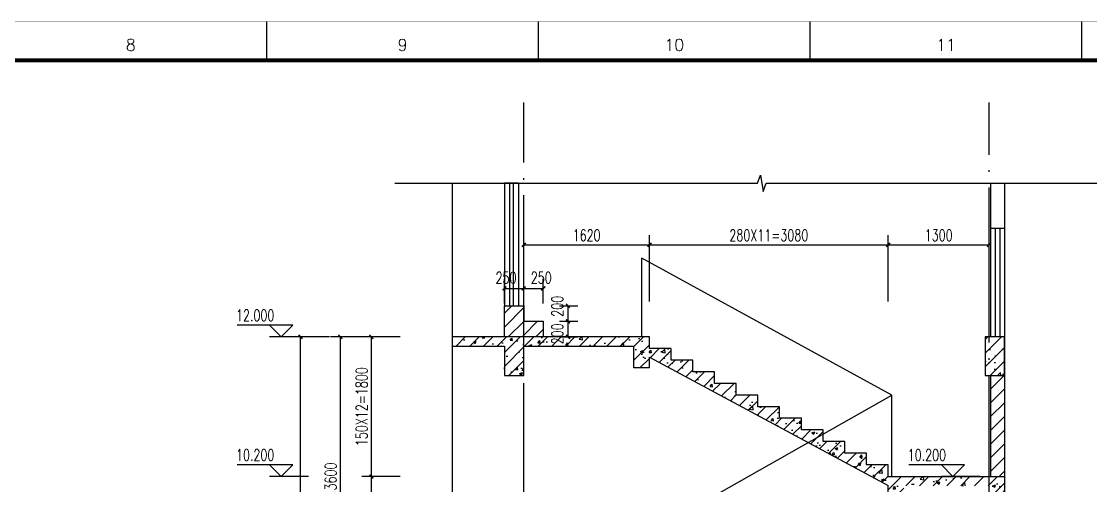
# Model space of a CAD drawing. Header units: millimetres. Extents: x 172649 to 472543, y 238332 to 449264.
# Drawn here: x 231737 to 245527, y 262176 to 268157 of the extents above; entities that cross this region are included whole.
import ezdxf
from ezdxf.enums import TextEntityAlignment as Align

# ---------------------------------------------------------------- set-up
doc = ezdxf.new("R2010")
doc.units = ezdxf.units.MM
doc.header["$LTSCALE"] = 1000
doc.linetypes.add('CENTER', pattern=[2, 1.25, -0.25, 0.25, -0.25])
doc.linetypes.add('DOTE', pattern=[2.42, 2, -0.2, 0.02, -0.2])
for name, color, linetype in [('AXIS', 3, 'Continuous'), ('DIM_ELEV', 3, 'Continuous'), ('DIM_SYMB', 3, 'Continuous'), ('DOTE', 1, 'CENTER'), ('PUB_DIM', 3, 'Continuous'), ('PUB_HATCH', 8, 'Continuous'), ('PUB_TEXT', 7, 'Continuous'), ('TK', 7, 'Continuous'), ('WALL', 255, 'Continuous'), ('WINDOW', 2, 'Continuous'), ('填充', 8, 'Continuous')]:
    doc.layers.add(name, color=color, linetype=linetype)
doc.styles.add('_TCH_DIM', font='SIMPLEX', dxfattribs={"bigfont": 'GBCBIG'})
doc.styles.add('_TCH_DIM_T3', font='SIMPLEX', dxfattribs={"width": 0.705882, "bigfont": 'GBCBIG'})
doc.styles.get("Standard").update_dxf_attribs({"font": 'txt', "bigfont": 'gbcbig.shx'})
doc.dimstyles.new('_TCH_ARCH&&50', dxfattribs={"dimtxt": 148.75, "dimasz": 50, "dimexe": 125, "dimexo": 150, "dimgap": 50, "dimtad": 1, "dimdec": 0, "dimzin": 0, "dimdsep": 46, "dimtxsty": '_TCH_DIM_T3', "dimblk": 'ARCHTICK', "dimcen": 0.09, "dimclrt": 7, "dimazin": 2, "dimtfac": 1, "dimtdec": 0, "dimtix": 1, "dimtmove": 2, "dimatfit": 3, "dimfxl": 1, "dimtolj": 1, "dimtzin": 0, "dimarcsym": 0})
pattern_1 = [(45, (0, 89.76), (-88.388383, 88.388383), [])]

# ---------------------------------------------------------------- blocks, each defined once
blk = doc.blocks.new('GEDI_WK_A1')
at = {"color": 3}
for p, q in [((560.67, 584), (560.67, 594)), ((630.75, 584), (630.75, 594)), ((700.83, 584), (700.83, 594)), ((770.92, 584), (770.92, 594))]:
    blk.add_line(p, q, dxfattribs=at)
for points, const_width in [([(0, 0), (841, 0), (841, 594), (0, 594)], 0.1), ([(25, 10), (831, 10), (831, 584), (25, 584)], 1)]:
    blk.add_lwpolyline(points, close=True, dxfattribs=dict(at, const_width=const_width))
for s, p in [('8', (525.62, 588)), ('9', (595.71, 588)), ('10', (665.79, 588)), ('11', (735.88, 588))]:
    blk.add_text(s, height=3, dxfattribs=at).set_placement(p, align=Align.MIDDLE)
blk = doc.blocks.new('_ArchTick')
at = {"color": 0, "linetype": 'ByBlock', "const_width": 0.4}
blk.add_lwpolyline([(-0.5, -0.5), (0.5, 0.5)], dxfattribs=at)
blk = doc.blocks.new('*D86')
at = {"layer": 'DEFPOINTS', "color": 0}
for p in [(238467, 264717), (238217, 264374), (238467, 264374)]:
    blk.add_point(p, dxfattribs=at)
at = {"layer": 'PUB_DIM', "color": 0, "lineweight": -2}
for p, q in [((238217, 264524), (238217, 264842)), ((238467, 264524), (238467, 264842)), ((238217, 264717), (238467, 264717))]:
    blk.add_line(p, q, dxfattribs=at)
at = {"layer": 'PUB_DIM', "color": 0, "lineweight": -2, "xscale": 50, "yscale": 50, "zscale": 50, "rotation": 180}
blk.add_blockref('_ArchTick', (238217, 264717), dxfattribs=at)
at = {"layer": 'PUB_DIM', "color": 0, "lineweight": -2, "xscale": 50, "yscale": 50, "zscale": 50}
blk.add_blockref('_ArchTick', (238467, 264717), dxfattribs=at)
at = {"layer": 'PUB_DIM', "color": 7, "insert": (238442, 264854), "char_height": 148.8, "attachment_point": 5, "style": '_TCH_DIM_T3'}
blk.add_mtext('\\A1;250', dxfattribs=at)
blk = doc.blocks.new('*D87')
at = {"layer": 'DEFPOINTS', "color": 0}
for p in [(238217, 264717), (237967, 264374), (238217, 264374)]:
    blk.add_point(p, dxfattribs=at)
at = {"layer": 'PUB_DIM', "color": 0, "lineweight": -2}
for p, q in [((237967, 264524), (237967, 264842)), ((238217, 264524), (238217, 264842)), ((237967, 264717), (238217, 264717))]:
    blk.add_line(p, q, dxfattribs=at)
at = {"layer": 'PUB_DIM', "color": 0, "lineweight": -2, "xscale": 50, "yscale": 50, "zscale": 50, "rotation": 180}
blk.add_blockref('_ArchTick', (237967, 264717), dxfattribs=at)
at = {"layer": 'PUB_DIM', "color": 0, "lineweight": -2, "xscale": 50, "yscale": 50, "zscale": 50}
blk.add_blockref('_ArchTick', (238217, 264717), dxfattribs=at)
at = {"layer": 'PUB_DIM', "color": 7, "insert": (237988, 264854), "char_height": 148.8, "attachment_point": 5, "style": '_TCH_DIM_T3'}
blk.add_mtext('\\A1;250', dxfattribs=at)
blk = doc.blocks.new('*D88')
at = {"layer": 'DEFPOINTS', "color": 0}
for p in [(238526, 264493), (238787, 264493), (238526, 264293)]:
    blk.add_point(p, dxfattribs=at)
at = {"layer": 'PUB_DIM', "color": 0, "lineweight": -2}
for p, q in [((238676, 264493), (238912, 264493)), ((238787, 264293), (238787, 264493)), ((238676, 264293), (238912, 264293))]:
    blk.add_line(p, q, dxfattribs=at)
at = {"layer": 'PUB_DIM', "color": 0, "lineweight": -2, "xscale": 50, "yscale": 50, "zscale": 50}
for p, rotation in [((238787, 264493), 90), ((238787, 264293), 270)]:
    blk.add_blockref('_ArchTick', p, dxfattribs=dict(at, rotation=rotation))
at = {"layer": 'PUB_DIM', "color": 7, "insert": (238650, 264487), "char_height": 148.8, "attachment_point": 5, "rotation": 90, "style": '_TCH_DIM_T3'}
blk.add_mtext('\\A1;200', dxfattribs=at)
blk = doc.blocks.new('*D89')
at = {"layer": 'DEFPOINTS', "color": 0}
for p in [(238526, 264293), (238787, 264293), (238526, 264093)]:
    blk.add_point(p, dxfattribs=at)
at = {"layer": 'PUB_DIM', "color": 0, "lineweight": -2}
for p, q in [((238676, 264293), (238912, 264293)), ((238787, 264093), (238787, 264293)), ((238676, 264093), (238912, 264093))]:
    blk.add_line(p, q, dxfattribs=at)
at = {"layer": 'PUB_DIM', "color": 0, "lineweight": -2, "xscale": 50, "yscale": 50, "zscale": 50}
for p, rotation in [((238787, 264293), 90), ((238787, 264093), 270)]:
    blk.add_blockref('_ArchTick', p, dxfattribs=dict(at, rotation=rotation))
at = {"layer": 'PUB_DIM', "color": 7, "insert": (238650, 264132), "char_height": 148.8, "attachment_point": 5, "rotation": 90, "style": '_TCH_DIM_T3'}
blk.add_mtext('\\A1;200', dxfattribs=at)
blk = doc.blocks.new('*D417')
at = {"layer": 'AXIS', "color": 0, "lineweight": -2}
for p, q in [((238217, 264547), (238217, 265403)), ((239837, 264547), (239837, 265403)), ((238217, 265278), (239837, 265278))]:
    blk.add_line(p, q, dxfattribs=at)
at = {"layer": 'DEFPOINTS', "color": 0}
for p in [(239837, 265278), (238217, 264397), (239837, 264397)]:
    blk.add_point(p, dxfattribs=at)
at = {"layer": 'AXIS', "color": 0, "lineweight": -2, "xscale": 50, "yscale": 50, "zscale": 50, "rotation": 180}
blk.add_blockref('_ArchTick', (238217, 265278), dxfattribs=at)
at = {"layer": 'AXIS', "color": 0, "lineweight": -2, "xscale": 50, "yscale": 50, "zscale": 50}
blk.add_blockref('_ArchTick', (239837, 265278), dxfattribs=at)
at = {"layer": 'AXIS', "color": 7, "insert": (239027, 265402), "char_height": 148.8, "attachment_point": 5, "style": '_TCH_DIM_T3'}
blk.add_mtext('\\A1;1620', dxfattribs=at)
blk = doc.blocks.new('*D418')
at = {"layer": 'AXIS', "color": 0, "lineweight": -2}
for p, q in [((239837, 264547), (239837, 265403)), ((242917, 264547), (242917, 265403)), ((239837, 265278), (242917, 265278))]:
    blk.add_line(p, q, dxfattribs=at)
at = {"layer": 'DEFPOINTS', "color": 0}
for p in [(242917, 265278), (239837, 264397), (242917, 264397)]:
    blk.add_point(p, dxfattribs=at)
at = {"layer": 'AXIS', "color": 0, "lineweight": -2, "xscale": 50, "yscale": 50, "zscale": 50, "rotation": 180}
blk.add_blockref('_ArchTick', (239837, 265278), dxfattribs=at)
at = {"layer": 'AXIS', "color": 0, "lineweight": -2, "xscale": 50, "yscale": 50, "zscale": 50}
blk.add_blockref('_ArchTick', (242917, 265278), dxfattribs=at)
at = {"layer": 'AXIS', "color": 7, "insert": (241377, 265402), "char_height": 148.75, "attachment_point": 5, "style": '_TCH_DIM_T3'}
blk.add_mtext('\\A1;280X11=3080', dxfattribs=at)
blk = doc.blocks.new('*D419')
at = {"layer": 'AXIS', "color": 0, "lineweight": -2}
for p, q in [((242917, 264547), (242917, 265403)), ((244217, 264547), (244217, 265403)), ((242917, 265278), (244217, 265278))]:
    blk.add_line(p, q, dxfattribs=at)
at = {"layer": 'DEFPOINTS', "color": 0}
for p in [(244217, 265278), (242917, 264397), (244217, 264397)]:
    blk.add_point(p, dxfattribs=at)
at = {"layer": 'AXIS', "color": 0, "lineweight": -2, "xscale": 50, "yscale": 50, "zscale": 50, "rotation": 180}
blk.add_blockref('_ArchTick', (242917, 265278), dxfattribs=at)
at = {"layer": 'AXIS', "color": 0, "lineweight": -2, "xscale": 50, "yscale": 50, "zscale": 50}
blk.add_blockref('_ArchTick', (244217, 265278), dxfattribs=at)
at = {"layer": 'AXIS', "color": 7, "insert": (243567, 265402), "char_height": 148.8, "attachment_point": 5, "style": '_TCH_DIM_T3'}
blk.add_mtext('\\A1;1300', dxfattribs=at)
blk = doc.blocks.new('*D424')
at = {"layer": 'DEFPOINTS', "color": 0}
for p in [(236251, 262293), (236773, 262293), (236773, 260493)]:
    blk.add_point(p, dxfattribs=at)
at = {"layer": 'PUB_DIM', "color": 0, "lineweight": -2}
for p, q in [((236623, 262293), (236126, 262293)), ((236251, 260493), (236251, 262293)), ((236623, 260493), (236126, 260493))]:
    blk.add_line(p, q, dxfattribs=at)
at = {"layer": 'PUB_DIM', "color": 0, "lineweight": -2, "xscale": 50, "yscale": 50, "zscale": 50}
for p, rotation in [((236251, 262293), 90), ((236251, 260493), 270)]:
    blk.add_blockref('_ArchTick', p, dxfattribs=dict(at, rotation=rotation))
at = {"layer": 'PUB_DIM', "color": 7, "insert": (236126, 261393), "char_height": 148.75, "attachment_point": 5, "rotation": 90, "style": '_TCH_DIM_T3'}
blk.add_mtext('\\A1;150X12=1800', dxfattribs=at)
blk = doc.blocks.new('*D425')
at = {"layer": 'DEFPOINTS', "color": 0}
for p in [(236251, 264093), (236773, 264093), (236773, 262293)]:
    blk.add_point(p, dxfattribs=at)
at = {"layer": 'PUB_DIM', "color": 0, "lineweight": -2}
for p, q in [((236623, 264093), (236126, 264093)), ((236251, 262293), (236251, 264093)), ((236623, 262293), (236126, 262293))]:
    blk.add_line(p, q, dxfattribs=at)
at = {"layer": 'PUB_DIM', "color": 0, "lineweight": -2, "xscale": 50, "yscale": 50, "zscale": 50}
for p, rotation in [((236251, 264093), 90), ((236251, 262293), 270)]:
    blk.add_blockref('_ArchTick', p, dxfattribs=dict(at, rotation=rotation))
at = {"layer": 'PUB_DIM', "color": 7, "insert": (236126, 263193), "char_height": 148.75, "attachment_point": 5, "rotation": 90, "style": '_TCH_DIM_T3'}
blk.add_mtext('\\A1;150X12=1800', dxfattribs=at)
blk = doc.blocks.new('*D430')
at = {"layer": 'DEFPOINTS', "color": 0}
for p in [(235337, 264093), (235860, 264093), (235860, 252093)]:
    blk.add_point(p, dxfattribs=at)
at = {"layer": 'PUB_DIM', "color": 0, "lineweight": -2}
for p, q in [((235710, 264093), (235212, 264093)), ((235337, 252093), (235337, 264093)), ((235710, 252093), (235212, 252093))]:
    blk.add_line(p, q, dxfattribs=at)
at = {"layer": 'PUB_DIM', "color": 0, "lineweight": -2, "xscale": 50, "yscale": 50, "zscale": 50}
for p, rotation in [((235337, 264093), 90), ((235337, 252093), 270)]:
    blk.add_blockref('_ArchTick', p, dxfattribs=dict(at, rotation=rotation))
at = {"layer": 'PUB_DIM', "color": 7, "insert": (235213, 258093), "char_height": 148.8, "attachment_point": 5, "rotation": 90, "style": '_TCH_DIM_T3'}
blk.add_mtext('\\A1;12000', dxfattribs=at)
blk = doc.blocks.new('*D433')
at = {"layer": 'DEFPOINTS', "color": 0}
for p in [(235851, 264093), (236373, 264093), (236373, 260493)]:
    blk.add_point(p, dxfattribs=at)
at = {"layer": 'PUB_DIM', "color": 0, "lineweight": -2}
for p, q in [((236223, 264093), (235726, 264093)), ((235851, 260493), (235851, 264093)), ((236223, 260493), (235726, 260493))]:
    blk.add_line(p, q, dxfattribs=at)
at = {"layer": 'PUB_DIM', "color": 0, "lineweight": -2, "xscale": 50, "yscale": 50, "zscale": 50}
for p, rotation in [((235851, 264093), 90), ((235851, 260493), 270)]:
    blk.add_blockref('_ArchTick', p, dxfattribs=dict(at, rotation=rotation))
at = {"layer": 'PUB_DIM', "color": 7, "insert": (235726, 262293), "char_height": 148.8, "attachment_point": 5, "rotation": 90, "style": '_TCH_DIM_T3'}
blk.add_mtext('\\A1;3600', dxfattribs=at)

msp = doc.modelspace()

# ---------------------------------------------------------------- hatches: boundary and pattern name
at = {"layer": 'PUB_HATCH'}
h = msp.add_hatch(dxfattribs=at)
h.set_pattern_fill('钢筋混凝土', color=256, scale=50, style=0)
h.set_pattern_definition([(45, (11047.2, -96849.68), (-88.388348, 88.388348), []), (50, (11047.2, -96849.68), (358.6301, -31.37607), [37.5, -412.5]), (355, (11047.2, -96849.7), (-69.37567, 376.09607), [30, -330]), (100.4514, (11077.1, -96852.3), (289.2547, 344.71977), [31.8701, -350.57106]), (46.1842, (11047.2, -96749.7), (533.62052, -82.7595), [56.25, -618.75]), (96.6356, (11091.67, -96756.6), (467.33135, 487.05894), [47.80514, -525.8565]), (351.1842, (11047.2, -96749.7), (467.331, 487.0593), [45, -495]), (21, (11097.2, -96774.68), (298.45353, -201.30945), [37.5, -412.5]), (326, (11097.2, -96774.7), (121.65767, 362.57502), [30, -330]), (71.4514, (11122.07, -96791.46), (420.11131, 161.26525), [31.8701, -350.57106]), (37.5, (11047.2, -96849.68), (6.079928, 166.446927), [0, -326, 0, -335, 0, -331.25]), (7.5, (11047.2, -96849.68), (131.53477, 197.205856), [0, -191, 0, -318.5, 0, -126.25]), (327.5, (10935.7, -96849.68), (266.91122, -11.277436), [0, -125, 0, -390, 0, -517.5]), (317.5, (10885.7, -96849.68), (291.59308, 50.05249), [0, -162.5, 0, -259, 0, -367.5])])
h.paths.add_polyline_path([(242916.5, 262179.6), (242916.5, 261993), (243116.5, 261993), (243116.5, 262173), (244236.5, 262173), (244236.5, 261993), (244416.5, 261993), (244416.5, 262293), (242916.5, 262293), (242916.5, 262443), (242636.5, 262443), (242636.5, 262593), (242356.5, 262593), (242356.5, 262743), (242076.5, 262743), (242076.5, 262893), (241796.5, 262893), (241796.5, 263043), (241516.5, 263043), (241516.5, 263193), (241236.5, 263193), (241236.5, 263343), (240956.5, 263343), (240956.5, 263493), (240676.5, 263493), (240676.5, 263643), (240396.5, 263643), (240396.5, 263793), (240116.5, 263793), (240116.5, 263943), (239836.5, 263943), (239836.5, 264093), (237295.5, 264093), (237295.5, 263973), (237966.5, 263973), (237966.5, 263593), (238216.5, 263593), (238216.5, 263973), (239636.5, 263973), (239636.5, 263693), (239836.5, 263693), (239836.5, 263829.6)])
h = msp.add_hatch(dxfattribs=at)
h.set_pattern_fill('钢筋混凝土', color=256, scale=50, style=0)
h.set_pattern_definition([(45, (11047.2, -86969.8), (-88.388348, 88.388348), []), (50, (11047.2, -86969.8), (358.6301, -31.37607), [37.5, -412.5]), (355, (11047.2, -86969.8), (-69.37567, 376.09607), [30, -330]), (100.4514, (11077.1, -86972.4), (289.2547, 344.71977), [31.8701, -350.57106]), (46.1842, (11047.2, -86869.8), (533.62052, -82.7595), [56.25, -618.75]), (96.6356, (11091.67, -86876.7), (467.33135, 487.05894), [47.80514, -525.8565]), (351.1842, (11047.2, -86869.8), (467.331, 487.0593), [45, -495]), (21, (11097.2, -86894.8), (298.45353, -201.30945), [37.5, -412.5]), (326, (11097.2, -86894.8), (121.65767, 362.57502), [30, -330]), (71.4514, (11122.07, -86911.57), (420.11131, 161.26525), [31.8701, -350.57106]), (37.5, (11047.2, -86969.8), (6.079928, 166.446927), [0, -326, 0, -335, 0, -331.25]), (7.5, (11047.2, -86969.8), (131.53477, 197.205856), [0, -191, 0, -318.5, 0, -126.25]), (327.5, (10935.7, -86969.8), (266.91122, -11.277436), [0, -125, 0, -390, 0, -517.5]), (317.5, (10885.7, -86969.8), (291.59308, 50.05249), [0, -162.5, 0, -259, 0, -367.5])])
h.paths.add_polyline_path([(244416.5, 264093), (244166.5, 264093), (244166.5, 263593), (244416.5, 263593)])
at = {"layer": '填充'}
h = msp.add_hatch(dxfattribs=at)
h.set_pattern_fill('普通砖', color=256, scale=50, style=0)
h.set_pattern_definition(pattern_1)
h.paths.add_polyline_path([(237966.5, 264093), (238216.5, 264093), (238216.5, 264493), (237966.5, 264493)])
h = msp.add_hatch(dxfattribs=at)
h.set_pattern_fill('普通砖', color=256, scale=50, style=0)
h.set_pattern_definition(pattern_1)
h.paths.add_polyline_path([(238216.5, 264093), (238466.5, 264093), (238466.5, 264293), (238216.5, 264293)])
h = msp.add_hatch(dxfattribs=at)
h.set_pattern_fill('普通砖', color=256, scale=50, style=0)
h.set_pattern_definition(pattern_1)
h.paths.add_polyline_path([(244236.5, 262293), (244416.5, 262293), (244416.5, 263593), (244236.5, 263593)])

# ---------------------------------------------------------------- linework, layer by layer
at = {"layer": 'DIM_ELEV'}
for p, q in [((235239.2, 264243), (234520, 264243)), ((235089.2, 264093), (234939.2, 264243)), ((235089.2, 264093), (235239.2, 264243)), ((235439.2, 264093), (234939.2, 264093)), ((235239.2, 262443), (234520, 262443)), ((235089.2, 262293), (234939.2, 262443)), ((235089.2, 262293), (235239.2, 262443)), ((243901.9, 262443), (243182.7, 262443)), ((243751.9, 262293), (243601.9, 262443)), ((243751.9, 262293), (243901.9, 262443)), ((235439.2, 262293), (234939.2, 262293)), ((244101.9, 262293), (243601.9, 262293))]:
    msp.add_line(p, q, dxfattribs=at)
at = {"layer": 'DIM_SYMB'}
for points in [[(236554.4, 266072.1), (241229.6, 266072.1), (241267.8, 266177.1), (241304.8, 265967.1), (241342.1, 266072.1), (246017.2, 266072.1)], [(237295.5, 250926.4), (237295.5, 258443), (237190.5, 258481.2), (237400.5, 258518.3), (237295.5, 258555.5), (237295.5, 266072.1)]]:
    msp.add_lwpolyline(points, dxfattribs=at)
at = {"layer": 'DOTE', "linetype": 'DOTE'}
for p, q in [((238216.5, 251817), (238216.5, 267110.1)), ((244216.5, 251918.4), (244216.5, 267110.1))]:
    msp.add_line(p, q, dxfattribs=at)
at = {"layer": 'TK'}
for p, q in [((239739.5, 264093), (239739.5, 265104.9)), ((242961.7, 263343), (239739.5, 265104.9)), ((239784.1, 261543.1), (242961.7, 263343)), ((242961.7, 262293), (242961.7, 263343))]:
    msp.add_line(p, q, dxfattribs=at)
at = {"layer": 'WALL'}
for p, q in [((238146.5, 266072.1), (237966.5, 266072.1)), ((244236.5, 266072.1), (244236.5, 265493)), ((244416.5, 266072.1), (244416.5, 265493)), ((244236.5, 265493), (244416.5, 265493)), ((237966.5, 264093), (237966.5, 264493)), ((237966.5, 264493), (238216.5, 264493)), ((238216.5, 264493), (238216.5, 264293)), ((238216.5, 264293), (238466.5, 264293)), ((238466.5, 264293), (238466.5, 264093)), ((239836.5, 264093), (237295.5, 264093)), ((239836.5, 263943), (239836.5, 264093)), ((244416.5, 264093), (244416.5, 261893)), ((237295.5, 263973), (237966.5, 263973)), ((238216.5, 263973), (239636.5, 263973)), ((239636.5, 263693), (239636.5, 263973)), ((240116.5, 263943), (239836.5, 263943)), ((240116.5, 263793), (240116.5, 263943)), ((239836.5, 263829.6), (242916.5, 262179.6)), ((239836.5, 263693), (239836.5, 263829.6)), ((239836.5, 263693), (239636.5, 263693)), ((240396.5, 263793), (240116.5, 263793)), ((240396.5, 263643), (240396.5, 263793)), ((240676.5, 263643), (240396.5, 263643)), ((240676.5, 263493), (240676.5, 263643)), ((244236.5, 263593), (244236.5, 262293)), ((240956.5, 263493), (240676.5, 263493)), ((240956.5, 263343), (240956.5, 263493)), ((241236.5, 263343), (240956.5, 263343)), ((241236.5, 263193), (241236.5, 263343)), ((241516.5, 263193), (241236.5, 263193)), ((241516.5, 263043), (241516.5, 263193)), ((241796.5, 263043), (241516.5, 263043)), ((241796.5, 262893), (241796.5, 263043)), ((242076.5, 262893), (241796.5, 262893)), ((242076.5, 262743), (242076.5, 262893)), ((242356.5, 262743), (242076.5, 262743)), ((242356.5, 262593), (242356.5, 262743)), ((242636.5, 262593), (242356.5, 262593)), ((242636.5, 262443), (242636.5, 262593)), ((242916.5, 262443), (242636.5, 262443)), ((242916.5, 262293), (242916.5, 262443)), ((242916.5, 262293), (244416.5, 262293)), ((242916.5, 261893), (242916.5, 262179.6))]:
    msp.add_line(p, q, dxfattribs=at)
for points in [[(238216.5, 264093), (237966.5, 264093)], [(244166.5, 264093), (244166.5, 263593), (244416.5, 263593), (244416.5, 264093), (244166.5, 264093)], [(237966.5, 263973), (237966.5, 263593), (238216.5, 263593), (238216.5, 263973)]]:
    msp.add_lwpolyline(points, dxfattribs=at)
at = {"layer": 'WINDOW'}
for p, q in [((237966.5, 266072.1), (237966.5, 264493)), ((238033.5, 266072.1), (238033.5, 264493)), ((238079.5, 266072.1), (238079.5, 264493)), ((238146.5, 266072.1), (238146.5, 264493)), ((244236.5, 265493), (244236.5, 264093)), ((244296.5, 265493), (244296.5, 264093)), ((244356.5, 265493), (244356.5, 264093)), ((244416.5, 265493), (244416.5, 264093))]:
    msp.add_line(p, q, dxfattribs=at)

# ---------------------------------------------------------------- block references
at = {"xscale": 50, "yscale": 50, "zscale": 50}
msp.add_blockref('GEDI_WK_A1', (206867.7, 238454.4), dxfattribs=at)

# ---------------------------------------------------------------- texts
at = {"layer": 'PUB_TEXT', "style": '_TCH_DIM', "width": 0.705882}
for s, p in [('12.000', (234505, 264295.5)), ('10.200', (234505, 262495.5)), ('10.200', (243167.7, 262495.5))]:
    msp.add_text(s, height=148.75, dxfattribs=at).set_placement(p)

# ---------------------------------------------------------------- dimensions: what is measured, and where the dimension line sits
at = {"layer": 'AXIS'}
for p1, p2, text, picture, middle in [((238216.5, 264396.7), (239836.5, 264396.7), '1620', '*D417', (239026.5, 265402.2)), ((239836.5, 264396.7), (242916.5, 264396.7), '280X11=3080', '*D418', (241376.5, 265402.2)), ((242916.5, 264396.7), (244216.5, 264396.7), '1300', '*D419', (243566.5, 265402.2))]:
    dim = msp.add_aligned_dim(p1=p1, p2=p2, distance=881.1, text=text, dimstyle='_TCH_ARCH&&50', dxfattribs=at)
    dim.commit()
    dim.dimension.update_dxf_attribs({"geometry": picture, "text_midpoint": middle})
at = {"layer": 'PUB_DIM'}
for base, p1, p2, angle, text, picture, middle in [((238216.5, 264716.8), (237966.5, 264374), (238216.5, 264374), 0, '250', '*D87', (237987.7, 264854.3)), ((238466.5, 264716.8), (238216.5, 264374), (238466.5, 264374), 0, '250', '*D86', (238441.9, 264854.3)), ((238787.3, 264493), (238526.2, 264293), (238526.2, 264493), 90, '200', '*D88', (238649.8, 264487.3)), ((238787.3, 264293), (238526.2, 264093), (238526.2, 264293), 90, '200', '*D89', (238649.8, 264131.8))]:
    dim = msp.add_linear_dim(base=base, p1=p1, p2=p2, angle=angle, text=text, dimstyle='_TCH_ARCH&&50', dxfattribs=at)
    dim.commit()
    dim.dimension.update_dxf_attribs({"geometry": picture, "text_midpoint": middle, "dimtype": 129})
for p1, p2, text, picture, middle in [((235860, 252093), (235860, 264093), '12000', '*D430', (235213.1, 258093)), ((236373.2, 260493), (236373.2, 264093), '3600', '*D433', (235726.3, 262293)), ((236773.2, 262293), (236773.2, 264093), '150X12=1800', '*D425', (236126.3, 263193)), ((236773.2, 260493), (236773.2, 262293), '150X12=1800', '*D424', (236126.3, 261393))]:
    dim = msp.add_aligned_dim(p1=p1, p2=p2, distance=522.5, text=text, dimstyle='_TCH_ARCH&&50', dxfattribs=at)
    dim.commit()
    dim.dimension.update_dxf_attribs({"geometry": picture, "text_midpoint": middle})

doc.saveas('drawing.dxf')
